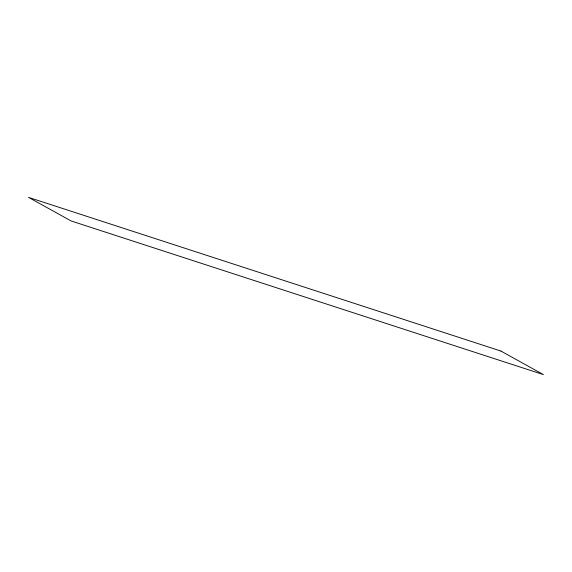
<?xml version="1.0" encoding="UTF-8"?>
<svg xmlns="http://www.w3.org/2000/svg" width="572" height="572" viewBox="0 0 572 572"><rect width="100%" height="100%" fill="white"/><g stroke="black" fill="none" stroke-linecap="round" stroke-linejoin="round"><path stroke-width="0.86" d="M500.908 351.051L28.6 197.397L71.092 220.949L543.4 374.603L500.908 351.051"/></g></svg>
